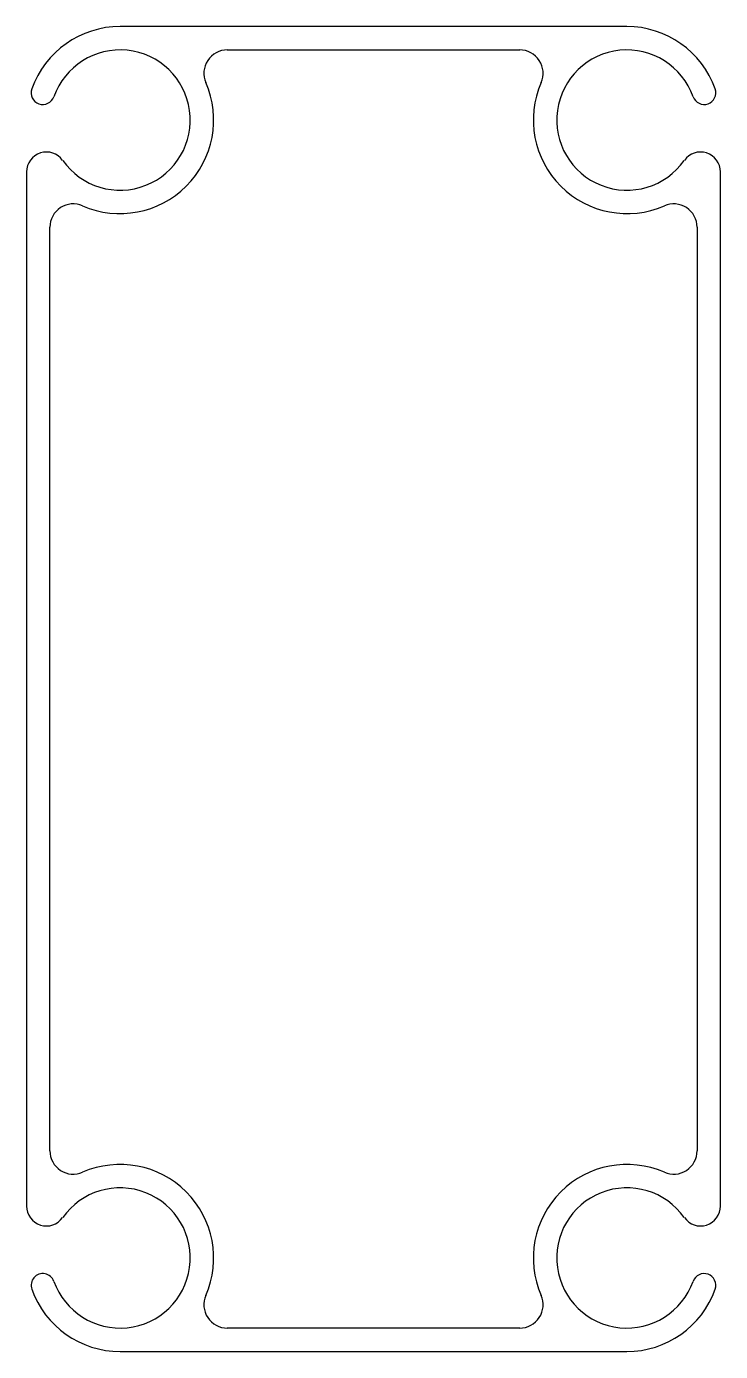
# Model space of a CAD drawing. Extents: x 4 to 93, y 3 to 173.
import ezdxf

# ---------------------------------------------------------------- set-up
doc = ezdxf.new("R2010")
doc.units = 0
doc.layers.get('0').update_dxf_attribs({"linetype": 'CONTINUOUS'})

msp = doc.modelspace()

# ---------------------------------------------------------------- linework, layer by layer
for p, q in [((80.82, 172.69), (15.82, 172.69)), ((29.57, 169.69), (67.07, 169.69)), ((3.82, 154.04), (3.82, 21.35)), ((92.82, 21.35), (92.82, 154.04)), ((6.82, 28.44), (6.82, 146.94)), ((89.82, 146.94), (89.82, 28.44)), ((67.07, 5.69), (29.57, 5.69)), ((15.82, 2.69), (80.82, 2.69))]:
    msp.add_line(p, q)
for centre, radius, start, end in [((15.82, 160.69), 12, 90, 160.5288), ((80.82, 160.69), 12, 19.4712, 90), ((15.82, 160.69), 9, 215.1637, 160.5288), ((29.57, 166.69), 3, 90, 203.5782), ((67.07, 166.69), 3, 336.4218, 90), ((80.82, 160.69), 9, 19.4712, 324.8363), ((15.82, 160.69), 12, 246.4218, 23.5782), ((80.82, 160.69), 12, 156.4218, 293.5782), ((5.92, 164.19), 1.5, 160.5288, 340.5288), ((90.72, 164.19), 1.5, 199.4712, 19.4712), ((6.37, 154.04), 2.55, 35.1637, 180), ((90.27, 154.04), 2.55, 0, 144.8363), ((9.82, 146.94), 3, 66.4218, 180), ((86.82, 146.94), 3, 360, 113.5782), ((9.82, 28.44), 3, 180, 293.5782), ((86.82, 28.44), 3, 246.4218, 0), ((15.82, 14.69), 12, 336.4218, 113.5782), ((80.82, 14.69), 12, 66.4218, 203.5782), ((15.82, 14.69), 9, 199.4712, 144.8363), ((80.82, 14.69), 9, 35.1637, 340.5288), ((6.37, 21.35), 2.55, 180, 324.8363), ((90.27, 21.35), 2.55, 215.1637, 360), ((5.92, 11.19), 1.5, 19.4712, 199.4712), ((90.72, 11.19), 1.5, 340.5288, 160.5288), ((15.82, 14.69), 12, 199.4712, 270), ((80.82, 14.69), 12, 270, 340.5288), ((29.57, 8.69), 3, 156.4218, 270), ((67.07, 8.69), 3, 270, 23.5782)]:
    msp.add_arc(centre, radius, start, end)

doc.saveas('drawing.dxf')
